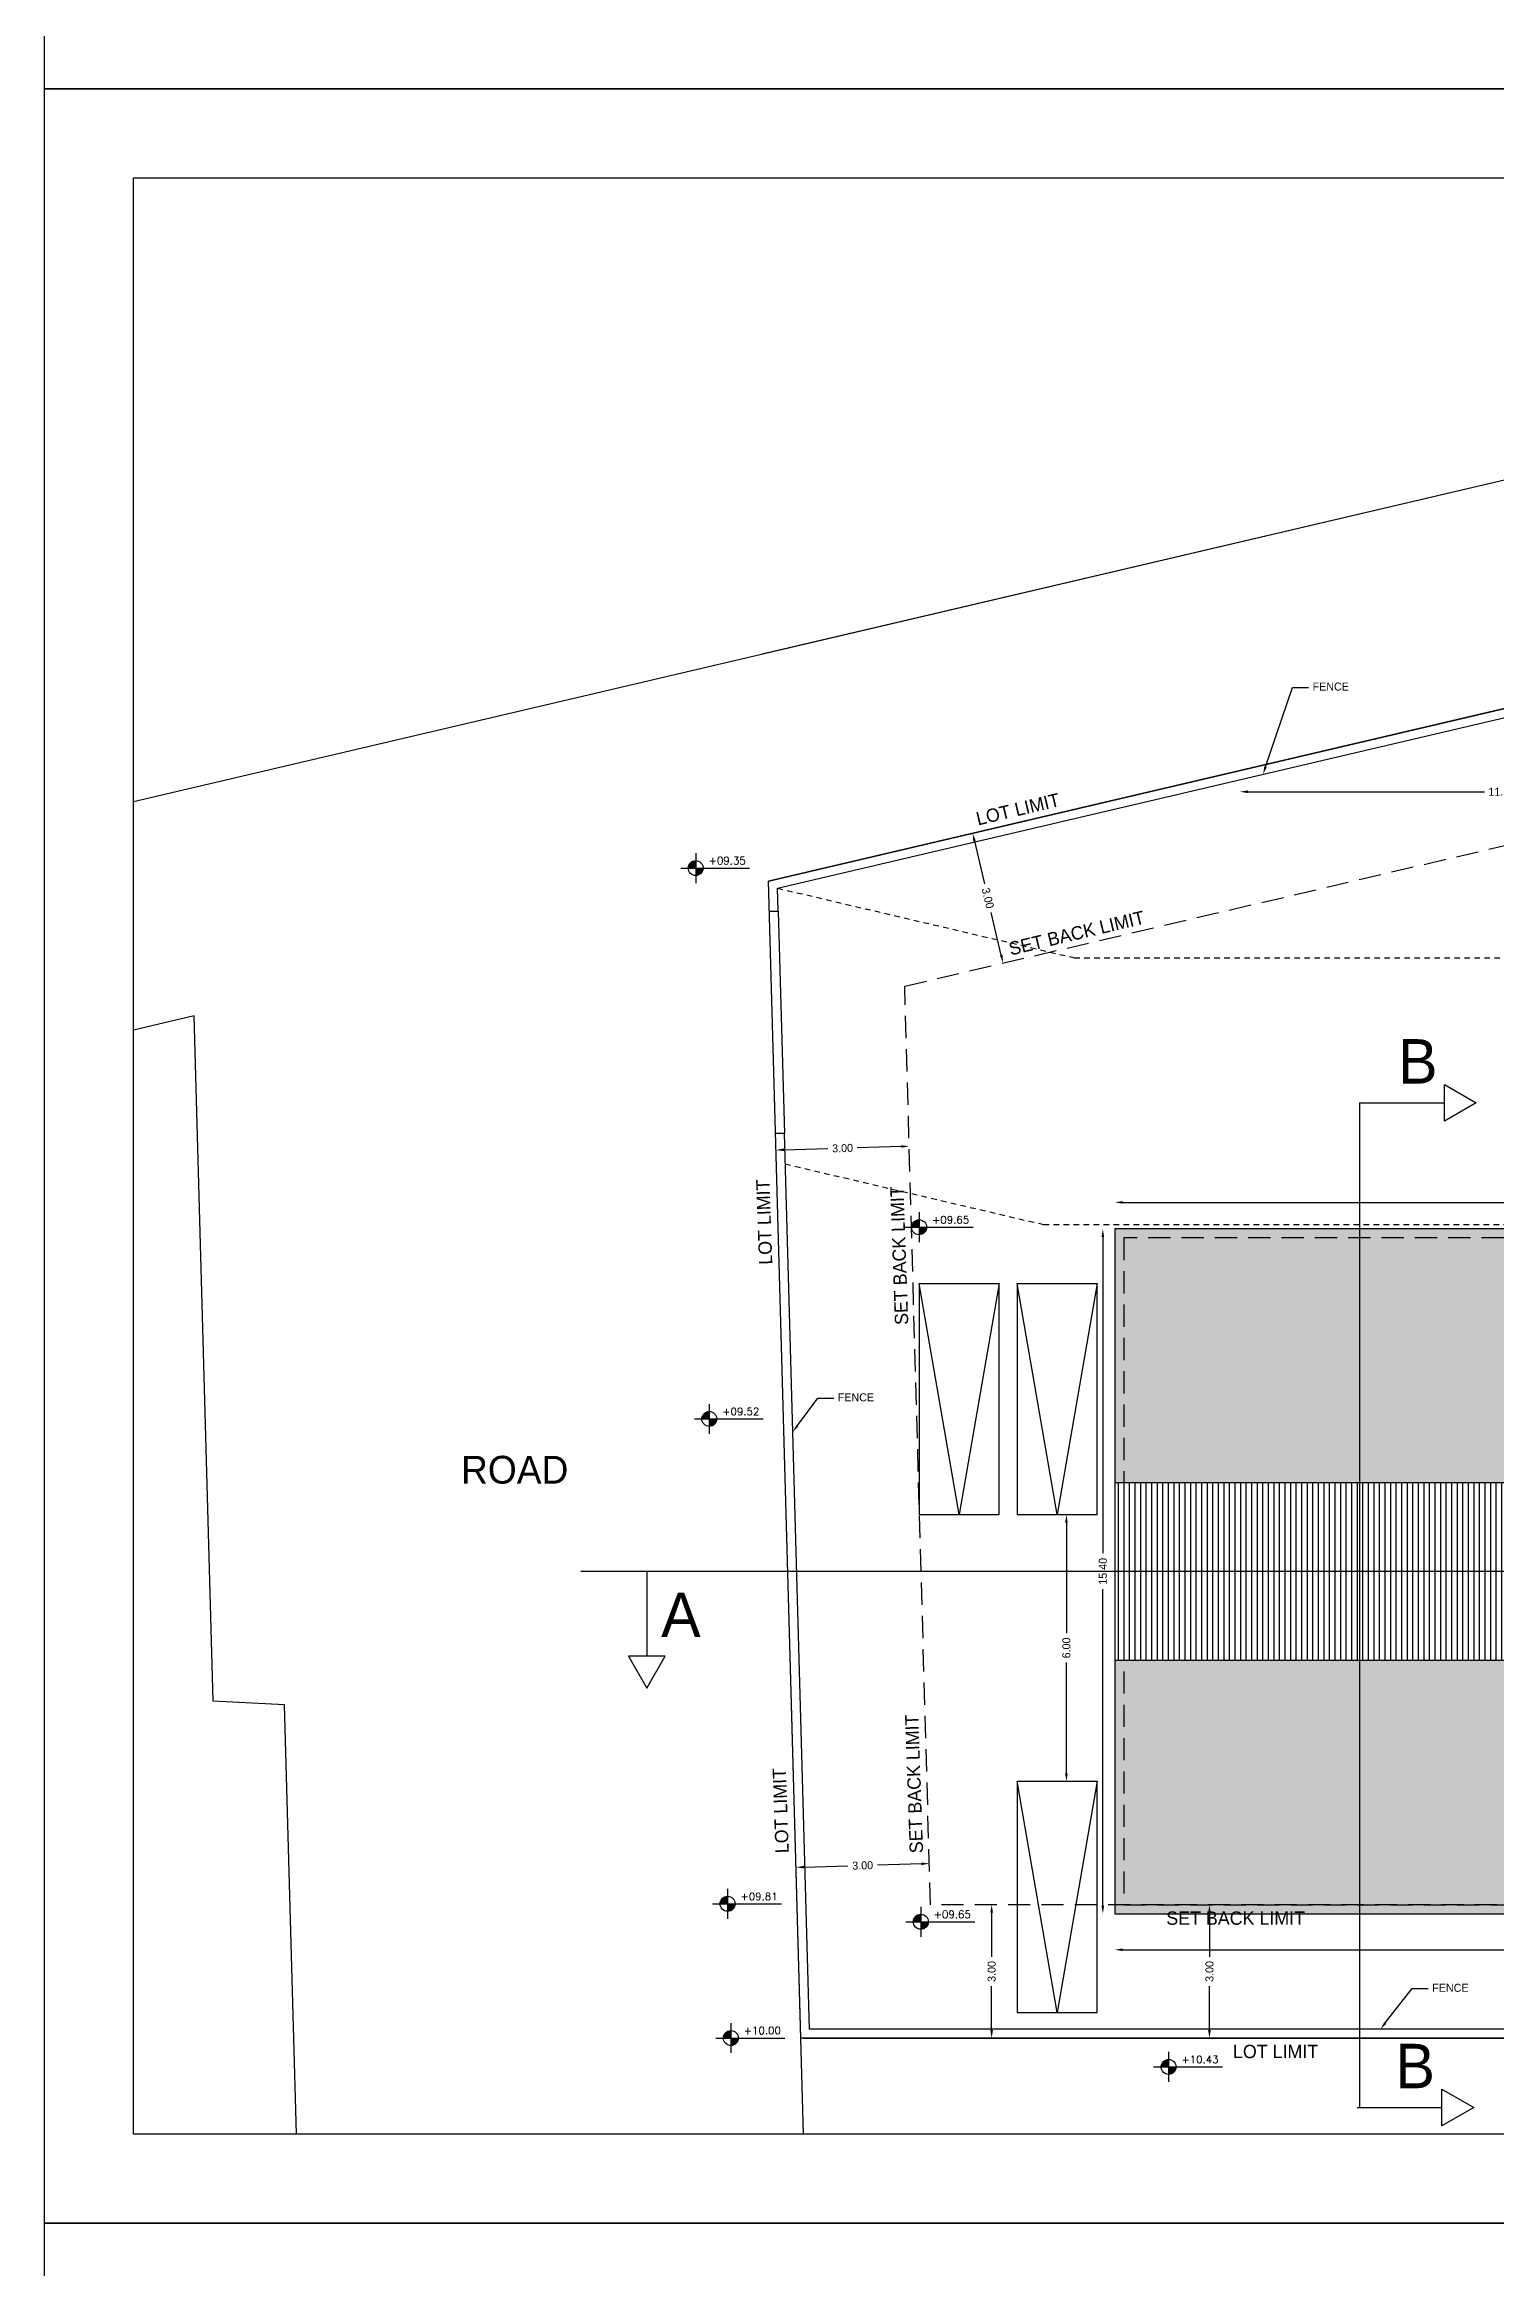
# Model space of a CAD drawing. Header units: metres. Extents: x -353217 to -351774, y -68080 to -67552.
# Drawn here: x -352496.3 to -352463.6, y -67984.9 to -67934.9 of the extents above; entities that cross this region are included whole.
import ezdxf
from ezdxf import colors
from ezdxf.entities.mleader import LeaderData, LeaderLine
from ezdxf.math import Vec2, Vec3

# ---------------------------------------------------------------- set-up
doc = ezdxf.new("R2010")
doc.units = ezdxf.units.M
doc.header["$MEASUREMENT"] = 0
doc.header["$PDMODE"] = 2
doc.header["$PDSIZE"] = -0.6
doc.linetypes.add('DASHED', pattern=[0.75, 0.5, -0.25])
doc.linetypes.add('HIDDEN2', pattern=[0.1875, 0.125, -0.0625])
for name, color, linetype in [('A-dim', 4, 'Continuous'), ('A-edge', 1, 'Continuous'), ('A-HATCH', 9, 'Continuous'), ('A-levels', 4, 'Continuous'), ('A-TEXT', 6, 'Continuous'), ('A-walls', 5, 'Continuous'), ('axe', 9, 'HIDDEN2'), ('car', 7, 'Continuous'), ('Dim', 40, 'Continuous'), ('etage courant', 10, 'Continuous'), ('gate', 4, 'Continuous'), ('lot', 3, 'Continuous'), ('proj', 2, 'DASHED')]:
    doc.layers.add(name, color=color, linetype=linetype)
doc.styles.add('ROMANS', font='romans', dxfattribs={"height": 0.4})
doc.dimstyles.get("Standard").update_dxf_attribs({"dimtxt": 0.18, "dimasz": 0.18, "dimexe": 0.18, "dimexo": 0.0625, "dimgap": 0.09, "dimtad": 0, "dimzin": 0, "dimdsep": 46, "dimtxsty": 'Standard', "dimcen": 0.09, "dimse1": 1, "dimse2": 1, "dimadec": 0, "dimazin": 0, "dimtfac": 1, "dimtix": 1, "dimtofl": 0, "dimtmove": 0, "dimatfit": 3, "dimfxl": 1, "dimtolj": 1, "dimtzin": 0, "dimarcsym": 0})

# ---------------------------------------------------------------- blocks, each defined once
blk = doc.blocks.new('planlev')
h = blk.add_hatch(color=256)
h.paths.add_polyline_path([(0, 0.2, 0.414214), (-0.2, 0), (0, 0)])
h.paths.add_polyline_path([(0.2, 0), (0, 0), (0, -0.2, 0.414214)])
for p, q in [((-0.4, 0), (1.445, 0)), ((0, 0.4), (0, -0.4))]:
    blk.add_line(p, q)
blk.add_circle((0, 0), 0.2)
at = {"style": 'ROMANS'}
for tag, p in [('LEVEL-NOTATION', (0.345, 0.099)), ('FINISH', (0.345, -0.301))]:
    blk.add_attdef(tag, p, '', height=0.2, dxfattribs=at)
blk = doc.blocks.new('*D3')
at = {"layer": 'A-dim', "color": 0, "lineweight": -2, "transparency": 16777216}
for p, q in [((-352473.28, -67968.12), (-352473.28, -67970.61)), ((-352473.28, -67973.76), (-352473.28, -67971.27))]:
    blk.add_line(p, q, dxfattribs=at)
at = {"layer": 'A-dim', "color": 0, "transparency": 16777216}
for points in [[(-352473.31, -67968.12), (-352473.25, -67968.12), (-352473.28, -67967.94)], [(-352473.31, -67973.76), (-352473.25, -67973.76), (-352473.28, -67973.94)]]:
    blk.add_solid(points, dxfattribs=at)
at = {"layer": 'Defpoints', "color": 0, "transparency": 16777216}
for p in [(-352472.59, -67967.94), (-352473.28, -67973.94), (-352472.59, -67973.94)]:
    blk.add_point(p, dxfattribs=at)
at = {"layer": 'A-dim', "color": 0, "transparency": 16777216, "insert": (-352473.28, -67970.94), "char_height": 0.18, "attachment_point": 5, "rotation": 90}
blk.add_mtext('\\A1;6.00', dxfattribs=at)
blk = doc.blocks.new('*D4')
at = {"color": 0, "lineweight": -2, "transparency": 16777216}
for p, q in [((-352469.196, -67951.683), (-352463.874, -67951.683)), ((-352457.772, -67951.683), (-352463.094, -67951.683))]:
    blk.add_line(p, q, dxfattribs=at)
at = {"color": 0, "transparency": 16777216}
for points in [[(-352469.196, -67951.653), (-352469.196, -67951.713), (-352469.376, -67951.683)], [(-352457.772, -67951.653), (-352457.772, -67951.713), (-352457.592, -67951.683)]]:
    blk.add_solid(points, dxfattribs=at)
at = {"layer": 'Defpoints', "color": 0, "transparency": 16777216}
for p in [(-352469.376, -67951.412), (-352457.592, -67951.412), (-352469.376, -67951.683)]:
    blk.add_point(p, dxfattribs=at)
at = {"color": 0, "transparency": 16777216, "insert": (-352463.484, -67951.683), "char_height": 0.18, "attachment_point": 5}
blk.add_mtext('\\A1;11.78', dxfattribs=at)
blk = doc.blocks.new('*D227')
at = {"layer": 'A-dim', "color": 0, "lineweight": -2, "transparency": 16777216}
for p, q in [((-352472.011, -67960.918), (-352452.401, -67960.918)), ((-352431.921, -67960.918), (-352451.531, -67960.918))]:
    blk.add_line(p, q, dxfattribs=at)
at = {"layer": 'A-dim', "color": 0, "transparency": 16777216}
for points in [[(-352472.011, -67960.888), (-352472.011, -67960.948), (-352472.191, -67960.918)], [(-352431.921, -67960.888), (-352431.921, -67960.948), (-352431.741, -67960.918)]]:
    blk.add_solid(points, dxfattribs=at)
at = {"layer": 'Defpoints', "color": 0, "transparency": 16777216}
for p in [(-352431.741, -67960.918), (-352472.191, -67961.516), (-352431.741, -67961.516)]:
    blk.add_point(p, dxfattribs=at)
at = {"layer": 'A-dim', "color": 0, "transparency": 16777216, "insert": (-352451.966, -67960.918), "char_height": 0.18, "attachment_point": 5}
blk.add_mtext('\\A1;40.45', dxfattribs=at)
blk = doc.blocks.new('*D230')
at = {"layer": 'A-dim', "color": 0, "lineweight": -2, "transparency": 16777216}
for p, q in [((-352472.46, -67961.696), (-352472.46, -67968.811)), ((-352472.46, -67976.736), (-352472.46, -67969.621))]:
    blk.add_line(p, q, dxfattribs=at)
at = {"layer": 'A-dim', "color": 0, "transparency": 16777216}
for points in [[(-352472.49, -67961.696), (-352472.43, -67961.696), (-352472.46, -67961.516)], [(-352472.49, -67976.736), (-352472.43, -67976.736), (-352472.46, -67976.916)]]:
    blk.add_solid(points, dxfattribs=at)
at = {"layer": 'Defpoints', "color": 0, "transparency": 16777216}
for p in [(-352472.191, -67961.516), (-352472.46, -67976.916), (-352472.191, -67976.916)]:
    blk.add_point(p, dxfattribs=at)
at = {"layer": 'A-dim', "color": 0, "transparency": 16777216, "insert": (-352472.46, -67969.216), "char_height": 0.18, "attachment_point": 5, "rotation": 90}
blk.add_mtext('\\A1;15.40', dxfattribs=at)
blk = doc.blocks.new('*D231')
at = {"layer": 'A-dim', "color": 0, "lineweight": -2, "transparency": 16777216}
for p, q in [((-352472.011, -67977.728), (-352452.401, -67977.728)), ((-352431.921, -67977.728), (-352451.531, -67977.728))]:
    blk.add_line(p, q, dxfattribs=at)
at = {"layer": 'A-dim', "color": 0, "transparency": 16777216}
for points in [[(-352472.011, -67977.698), (-352472.011, -67977.758), (-352472.191, -67977.728)], [(-352431.921, -67977.698), (-352431.921, -67977.758), (-352431.741, -67977.728)]]:
    blk.add_solid(points, dxfattribs=at)
at = {"layer": 'Defpoints', "color": 0, "transparency": 16777216}
for p in [(-352472.191, -67976.916), (-352431.741, -67976.916), (-352431.741, -67977.728)]:
    blk.add_point(p, dxfattribs=at)
at = {"layer": 'A-dim', "color": 0, "transparency": 16777216, "insert": (-352451.966, -67977.728), "char_height": 0.18, "attachment_point": 5}
blk.add_mtext('\\A1;40.45', dxfattribs=at)
blk = doc.blocks.new('*D234')
at = {"layer": 'A-dim', "color": 0, "lineweight": -2, "transparency": 16777216}
for p, q in [((-352479.635, -67959.736), (-352478.645, -67959.708)), ((-352476.996, -67959.662), (-352477.985, -67959.69))]:
    blk.add_line(p, q, dxfattribs=at)
at = {"layer": 'A-dim', "color": 0, "transparency": 16777216}
for points in [[(-352479.636, -67959.706), (-352479.634, -67959.766), (-352479.815, -67959.741)], [(-352476.997, -67959.632), (-352476.995, -67959.692), (-352476.816, -67959.657)]]:
    blk.add_solid(points, dxfattribs=at)
at = {"layer": 'Defpoints', "color": 0, "transparency": 16777216}
for p in [(-352479.916, -67956.14), (-352476.917, -67956.055), (-352479.815, -67959.741)]:
    blk.add_point(p, dxfattribs=at)
at = {"layer": 'A-dim', "color": 0, "transparency": 16777216, "insert": (-352478.315, -67959.699), "char_height": 0.18, "attachment_point": 5, "rotation": 1.6062}
blk.add_mtext('\\A1;3.00', dxfattribs=at)
blk = doc.blocks.new('*D235')
at = {"layer": 'A-dim', "color": 0, "lineweight": -2, "transparency": 16777216}
for p, q in [((-352475.347, -67952.791), (-352475.121, -67953.755)), ((-352474.745, -67955.361), (-352474.971, -67954.397))]:
    blk.add_line(p, q, dxfattribs=at)
at = {"layer": 'A-dim', "color": 0, "transparency": 16777216}
for points in [[(-352475.318, -67952.784), (-352475.376, -67952.798), (-352475.388, -67952.616)], [(-352474.715, -67955.354), (-352474.774, -67955.368), (-352474.704, -67955.537)]]:
    blk.add_solid(points, dxfattribs=at)
at = {"layer": 'Defpoints', "color": 0, "transparency": 16777216}
for p in [(-352475.388, -67952.616), (-352477.602, -67953.135), (-352476.917, -67956.055)]:
    blk.add_point(p, dxfattribs=at)
at = {"layer": 'A-dim', "color": 0, "transparency": 16777216, "insert": (-352475.046, -67954.076), "char_height": 0.18, "attachment_point": 5, "rotation": 283.1948}
blk.add_mtext('\\A1;3.00', dxfattribs=at)
blk = doc.blocks.new('*D236')
at = {"layer": 'A-dim', "color": 0, "lineweight": -2, "transparency": 16777216}
for p, q in [((-352479.182, -67975.869), (-352478.193, -67975.841)), ((-352476.543, -67975.795), (-352477.533, -67975.823))]:
    blk.add_line(p, q, dxfattribs=at)
at = {"layer": 'A-dim', "color": 0, "transparency": 16777216}
for points in [[(-352479.183, -67975.839), (-352479.181, -67975.899), (-352479.362, -67975.874)], [(-352476.544, -67975.765), (-352476.543, -67975.825), (-352476.363, -67975.79)]]:
    blk.add_solid(points, dxfattribs=at)
at = {"layer": 'Defpoints', "color": 0, "transparency": 16777216}
for p in [(-352479.362, -67975.874), (-352479.336, -67976.8), (-352476.337, -67976.716)]:
    blk.add_point(p, dxfattribs=at)
at = {"layer": 'A-dim', "color": 0, "transparency": 16777216, "insert": (-352477.863, -67975.832), "char_height": 0.18, "attachment_point": 5, "rotation": 1.6062}
blk.add_mtext('\\A1;3.00', dxfattribs=at)
blk = doc.blocks.new('*D237')
at = {"layer": 'A-dim', "color": 0, "lineweight": -2, "transparency": 16777216}
for p, q in [((-352474.961, -67976.896), (-352474.961, -67977.886)), ((-352474.961, -67979.536), (-352474.961, -67978.546))]:
    blk.add_line(p, q, dxfattribs=at)
at = {"layer": 'A-dim', "color": 0, "transparency": 16777216}
for points in [[(-352474.991, -67976.896), (-352474.931, -67976.896), (-352474.961, -67976.716)], [(-352474.991, -67979.536), (-352474.931, -67979.536), (-352474.961, -67979.716)]]:
    blk.add_solid(points, dxfattribs=at)
at = {"layer": 'Defpoints', "color": 0, "transparency": 16777216}
for p in [(-352476.337, -67976.716), (-352476.337, -67979.716), (-352474.961, -67979.716)]:
    blk.add_point(p, dxfattribs=at)
at = {"layer": 'A-dim', "color": 0, "transparency": 16777216, "insert": (-352474.961, -67978.216), "char_height": 0.18, "attachment_point": 5, "rotation": 90}
blk.add_mtext('\\A1;3.00', dxfattribs=at)
blk = doc.blocks.new('*D244')
at = {"layer": 'A-dim', "color": 0, "lineweight": -2, "transparency": 16777216}
for p, q in [((-352470.061, -67976.896), (-352470.061, -67977.886)), ((-352470.061, -67979.536), (-352470.061, -67978.546))]:
    blk.add_line(p, q, dxfattribs=at)
at = {"layer": 'A-dim', "color": 0, "transparency": 16777216}
for points in [[(-352470.091, -67976.896), (-352470.031, -67976.896), (-352470.061, -67976.716)], [(-352470.091, -67979.536), (-352470.031, -67979.536), (-352470.061, -67979.716)]]:
    blk.add_solid(points, dxfattribs=at)
at = {"layer": 'Defpoints', "color": 0, "transparency": 16777216}
for p in [(-352472.191, -67976.716), (-352472.191, -67979.716), (-352470.061, -67979.716)]:
    blk.add_point(p, dxfattribs=at)
at = {"layer": 'A-dim', "color": 0, "transparency": 16777216, "insert": (-352470.061, -67978.216), "char_height": 0.18, "attachment_point": 5, "rotation": 90}
blk.add_mtext('\\A1;3.00', dxfattribs=at)

msp = doc.modelspace()

# ---------------------------------------------------------------- hatches: boundary and pattern name
at = {"layer": 'A-HATCH'}
h = msp.add_hatch(dxfattribs=at)
h.set_pattern_fill('AR-RSHKE', color=256, scale=0.05, style=0)
h.set_pattern_definition([(0, (-352466.68375, -67969.2164), (1.275, -0.6), [0.3, -0.25, 0.35, -0.15, 0.45, -0.2]), (0, (-352466.38375, -67969.2414), (1.275, -0.6), [0.25, -0.95, 0.2, -0.3]), (0, (-352465.78375, -67969.1789), (1.275, -0.6), [0.15, -1.55]), (270, (-352466.68375, -67969.2164), (-0.425, -0.6), [0.575, -1.825]), (270, (-352466.38375, -67969.2164), (-0.425, -0.6), [0.5625, -1.8375]), (270, (-352466.13375, -67969.2164), (-0.425, -0.6), [0.525, -1.875]), (270, (-352465.78375, -67969.1789), (-0.425, -0.6), [0.575, -1.825]), (270, (-352465.63375, -67969.1789), (-0.425, -0.6), [0.575, -1.825]), (270, (-352465.18375, -67969.2164), (-0.425, -0.6), [0.55, -1.85])])
h.paths.add_polyline_path([(-352472.1906036, -67967.2163974), (-352431.7406036, -67967.2163974), (-352431.7406036, -67961.5163974), (-352472.1906036, -67961.5163974)])
h = msp.add_hatch(dxfattribs=at)
h.set_pattern_fill('LINE', color=256, angle=270, style=0)
h.set_pattern_definition([(270, (-352466.48375, -67978.9164), (0.125, -2e-17), [])])
h.paths.add_polyline_path([(-352472.1906036, -67971.2163974), (-352431.7406036, -67971.2163974), (-352431.7406036, -67967.2163974), (-352472.1906036, -67967.2163974)])
h = msp.add_hatch(dxfattribs=at)
h.set_pattern_fill('AR-RSHKE', color=256, scale=0.05, style=0)
h.set_pattern_definition([(0, (-352466.68375, -67969.2164), (1.275, 0.6), [0.3, -0.25, 0.35, -0.15, 0.45, -0.2]), (0, (-352466.38375, -67969.1914), (1.275, 0.6), [0.25, -0.95, 0.2, -0.3]), (0, (-352465.78375, -67969.2539), (1.275, 0.6), [0.15, -1.55]), (90, (-352466.68375, -67969.2164), (-0.425, 0.6), [0.575, -1.825]), (90, (-352466.38375, -67969.2164), (-0.425, 0.6), [0.5625, -1.8375]), (90, (-352466.13375, -67969.2164), (-0.425, 0.6), [0.525, -1.875]), (90, (-352465.78375, -67969.2539), (-0.425, 0.6), [0.575, -1.825]), (90, (-352465.63375, -67969.2539), (-0.425, 0.6), [0.575, -1.825]), (90, (-352465.18375, -67969.2164), (-0.425, 0.6), [0.55, -1.85])])
h.paths.add_polyline_path([(-352431.7406036, -67971.2163974), (-352472.1906036, -67971.2163974), (-352472.1906036, -67976.9163974), (-352431.7406036, -67976.9163974)])

# ---------------------------------------------------------------- linework, layer by layer
for p, q in [((-352434.413589, -67937.8752964), (-352494.2698072, -67951.9064706)), ((-352412.5056638, -67937.8752964), (-352479.9842414, -67953.6932632)), ((-352448.4042372, -67941.1549093), (-352480.1273072, -67948.5912614)), ((-352479.1939857, -67981.8752964), (-352479.9842414, -67953.6932632)), ((-352492.9044238, -67956.7219432), (-352494.2698072, -67957.0420091)), ((-352492.4722185, -67972.1352114), (-352492.9044238, -67956.7219432)), ((-352490.8692304, -67972.2193443), (-352492.4722185, -67972.1352114)), ((-352490.5984668, -67981.8752964), (-352490.8692304, -67972.2193443)), ((-352479.1960723, -67979.7163974), (-352427.5158223, -67979.7163974))]:
    msp.add_line(p, q)
at = {"layer": 'A-edge'}
for p, q in [((-352472.1906036, -67967.2163974), (-352431.7406036, -67967.2163974)), ((-352472.1906036, -67969.2163974), (-352431.7406036, -67969.2163974)), ((-352472.1906036, -67971.2163974), (-352431.7406036, -67971.2163974))]:
    msp.add_line(p, q, dxfattribs=at)
msp.add_lwpolyline([(-352472.1906036, -67976.9163974), (-352431.7406036, -67976.9163974), (-352431.7406036, -67961.5163974), (-352472.1906036, -67961.5163974)], close=True, dxfattribs=at)
at = {"layer": 'A-walls'}
for p, q in [((-352479.9653294, -67954.3676991), (-352479.7652508, -67954.3676991)), ((-352466.6837506, -67958.6765067), (-352466.6837506, -67981.2730812)), ((-352466.6837506, -67958.6765067), (-352464.773135, -67958.6765067)), ((-352479.6250452, -67959.3676991), (-352479.8251238, -67959.3676991)), ((-352484.2068946, -67969.2163974), (-352422.6129822, -67969.2163974)), ((-352482.7184885, -67969.2163974), (-352482.7184885, -67971.127013)), ((-352466.7422019, -67981.2730812), (-352464.8315863, -67981.2730812))]:
    msp.add_line(p, q, dxfattribs=at)
msp.add_lwpolyline([(-352479.7652508, -67954.3676991), (-352479.7797468, -67953.8507424), (-352414.4923415, -67938.5440272), (-352413.8815705, -67964.5693195), (-352428.7166581, -67964.7648419), (-352427.5653906, -67979.5163974), (-352479.0600533, -67979.5163974), (-352479.6250452, -67959.3676991)], dxfattribs=at)
for points in [[(-352464.0592257, -67958.6765067), (-352464.773135, -67959.0886824), (-352464.773135, -67958.264331)], [(-352482.7184885, -67971.8409223), (-352482.3063128, -67971.127013), (-352483.1306642, -67971.127013)], [(-352464.117677, -67981.2730812), (-352464.8315863, -67981.6852569), (-352464.8315863, -67980.8609055)]]:
    msp.add_lwpolyline(points, close=True, dxfattribs=at)
at = {"layer": 'axe'}
for points in [[(-352479.7797468, -67953.8507424), (-352473.1017922, -67955.4163974), (-352450.2116314, -67955.4163974), (-352414.991215, -67947.1589259)], [(-352479.6057944, -67960.0542222), (-352473.7957375, -67961.4163974), (-352449.5176861, -67961.4163974), (-352414.1501632, -67953.1244366)]]:
    msp.add_lwpolyline(points, dxfattribs=at)
at = {"layer": 'car'}
for points in [[(-352476.5899144, -67962.7398681), (-352476.5899144, -67967.9398681), (-352474.7899144, -67967.9398681), (-352474.7899144, -67962.7398681), (-352475.6899144, -67967.9398681), (-352476.5899144, -67962.7398681), (-352474.7899144, -67962.7398681)], [(-352474.3899144, -67962.7398681), (-352474.3899144, -67967.9398681), (-352472.5899144, -67967.9398681), (-352472.5899144, -67962.7398681), (-352473.4899144, -67967.9398681), (-352474.3899144, -67962.7398681), (-352472.5899144, -67962.7398681)], [(-352474.3899144, -67973.9398681), (-352474.3899144, -67979.1398681), (-352472.5899144, -67979.1398681), (-352472.5899144, -67973.9398681), (-352473.4899144, -67979.1398681), (-352474.3899144, -67973.9398681), (-352472.5899144, -67973.9398681)]]:
    msp.add_lwpolyline(points, dxfattribs=at)
at = {"layer": 'Dim'}
for points in [[(-352496.2698072, -67887.8752964), (-352403.2698072, -67887.8752964), (-352403.2698072, -67935.8752964), (-352496.2698072, -67935.8752964)], [(-352496.2698072, -67935.8752964), (-352403.2698072, -67935.8752964), (-352403.2698072, -67983.8752964), (-352496.2698072, -67983.8752964)], [(-352494.2698072, -67937.8752964), (-352405.2698072, -67937.8752964), (-352405.2698072, -67981.8752964), (-352494.2698072, -67981.8752964)], [(-352496.2698072, -67983.8752964), (-352403.2698072, -67983.8752964), (-352403.2698072, -68031.8752964), (-352496.2698072, -68031.8752964)]]:
    msp.add_lwpolyline(points, close=True, dxfattribs=at)
at = {"layer": 'gate'}
msp.add_line((-352479.7652508, -67954.3676991), (-352479.6250452, -67959.3676991), dxfattribs=at)
at = {"layer": 'lot'}
msp.add_lwpolyline([(-352479.9842414, -67953.6932632), (-352414.2981757, -67938.2930815), (-352413.6768847, -67964.7666391), (-352428.500662, -67964.9620125), (-352427.3491737, -67979.7163974), (-352479.2545236, -67979.7163974), (-352479.9842414, -67953.6932632)], dxfattribs=at)
at = {"layer": 'lot', "linetype": 'DASHED'}
msp.add_lwpolyline([(-352476.9168237, -67956.0554514), (-352417.2106625, -67942.0572659), (-352416.7471723, -67961.8068441), (-352431.7406036, -67962.0044534), (-352430.5924275, -67976.7163974), (-352476.3374678, -67976.7163974)], close=True, dxfattribs=at)
at = {"layer": 'proj'}
msp.add_lwpolyline([(-352471.9906036, -67976.7163974), (-352431.9406036, -67976.7163974), (-352431.9406036, -67961.7163974), (-352471.9906036, -67961.7163974)], close=True, dxfattribs=at)

# ---------------------------------------------------------------- block references
at = {"layer": 'A-levels'}
ref = msp.add_blockref('planlev', (-352481.6192808, -67953.3991811), dxfattribs=dict(at, xscale=0.8399999999811083, yscale=0.8400000266188385, zscale=0.8399999999811083, rotation=0.01238904898646651))
ref.add_attrib('LEVEL-NOTATION', '+09.35', (-352481.3294286, -67953.3162575), dxfattribs={"height": 0.168, "rotation": 0.01238905, "style": 'ROMANS'})
ref = msp.add_blockref('planlev', (-352476.592145, -67961.477826), dxfattribs=dict(at, xscale=0.8399999999811083, yscale=0.8400000266188385, zscale=0.8399999999811083, rotation=0.01238904898646651))
ref.add_attrib('LEVEL-NOTATION', '+09.65', (-352476.3022927, -67961.3949024), dxfattribs={"height": 0.168, "rotation": 0.01238905, "style": 'ROMANS'})
ref = msp.add_blockref('planlev', (-352481.3130457, -67965.7899712), dxfattribs=dict(at, xscale=0.8399999999811083, yscale=0.8400000266188385, zscale=0.8399999999811083, rotation=0.01238904898646651))
ref.add_attrib('LEVEL-NOTATION', '+09.52', (-352481.0231935, -67965.7070476), dxfattribs={"height": 0.168, "rotation": 0.01238905, "style": 'ROMANS'})
ref = msp.add_blockref('planlev', (-352480.902146, -67976.6951786), dxfattribs=dict(at, xscale=0.8399999999811083, yscale=0.8400000266188385, zscale=0.8399999999811083, rotation=0.01238904898646651))
ref.add_attrib('LEVEL-NOTATION', '+09.81', (-352480.6122938, -67976.612255), dxfattribs={"height": 0.168, "rotation": 0.01238905, "style": 'ROMANS'})
ref = msp.add_blockref('planlev', (-352476.5548164, -67977.0989421), dxfattribs=dict(at, xscale=0.8399999999811083, yscale=0.8400000266188385, zscale=0.8399999999811083, rotation=0.01238904898646651))
ref.add_attrib('LEVEL-NOTATION', '+09.65', (-352476.2649642, -67977.0160185), dxfattribs={"height": 0.168, "rotation": 0.01238905, "style": 'ROMANS'})
ref = msp.add_blockref('planlev', (-352480.8284874, -67979.7132442), dxfattribs=dict(at, xscale=0.8399999999811083, yscale=0.8400000266188385, zscale=0.8399999999811083, rotation=0.01238904898646651))
ref.add_attrib('LEVEL-NOTATION', '+10.00', (-352480.5386352, -67979.6303206), dxfattribs={"height": 0.168, "rotation": 0.01238905, "style": 'ROMANS'})
ref = msp.add_blockref('planlev', (-352470.9815401, -67980.3634014), dxfattribs=dict(at, xscale=0.8399999999811083, yscale=0.8400000266188385, zscale=0.8399999999811083, rotation=0.01238904898646651))
ref.add_attrib('LEVEL-NOTATION', '+10.43', (-352470.6916878, -67980.2804778), dxfattribs={"height": 0.168, "rotation": 0.01238905, "style": 'ROMANS'})

# ---------------------------------------------------------------- texts
at = {"layer": 'A-TEXT'}
for s, rotation, p in [('LOT LIMIT', 13.38097894, (-352475.2685682, -67952.4429786)), ('SET BACK LIMIT', 13.38097894, (-352474.5325028, -67955.3674026)), ('LOT LIMIT', 91.98301442, (-352479.8952864, -67962.315243)), ('SET BACK LIMIT', 91.98301442, (-352476.8360864, -67963.6694797)), ('SET BACK LIMIT', 91.98301442, (-352476.50289, -67975.5519012)), ('LOT LIMIT', 91.98301442, (-352479.5241157, -67975.5519012))]:
    msp.add_text(s, height=0.3, rotation=rotation, dxfattribs=at).set_placement(p)
for s, p in [('SET BACK LIMIT', (-352471.0327222, -67977.1661027)), ('LOT LIMIT', (-352469.5320549, -67980.1661027))]:
    msp.add_text(s, height=0.3, dxfattribs=at).set_placement(p)
at = {"layer": 'A-walls'}
for s, p in [('B', (-352465.820247, -67958.2468764)), ('A', (-352482.398117, -67970.6973827)), ('B', (-352465.8786983, -67980.8434509))]:
    msp.add_text(s, height=1, dxfattribs=at).set_placement(p)
at = {"layer": 'etage courant'}
msp.add_text('ROAD', height=0.625, dxfattribs=at).set_placement((-352486.8980186, -67967.2442515))

# ---------------------------------------------------------------- dimensions: what is measured, and where the dimension line sits
dim = msp.add_aligned_dim(p1=(-352457.5916232, -67951.4116108), p2=(-352469.3761708, -67951.4116108), distance=0.2716437, dimstyle='Standard', override={"dimfxl": 0.5})
dim.commit()
dim.dimension.update_dxf_attribs({"geometry": '*D4', "text_midpoint": (-352463.483897, -67951.6832545)})
at = {"layer": 'A-dim'}
for p1, p2, distance, picture, middle in [((-352476.9168237, -67956.0554514), (-352477.6016089, -67953.134652), -2.2733105, '*D235', (-352475.0459216, -67954.0761419)), ((-352476.9168237, -67956.0554514), (-352479.915645, -67956.1395417), 3.6026705, '*D234', (-352478.3152512, -67959.6987515)), ((-352472.5899144, -67967.9398681), (-352472.5899144, -67973.9398681), -0.6896685, '*D3', (-352473.2795829, -67970.9398681)), ((-352476.3374678, -67976.7163974), (-352479.336289, -67976.8004877), -0.926682, '*D236', (-352477.8628534, -67975.8321246)), ((-352476.3374678, -67976.7163974), (-352476.3374678, -67979.7163974), 1.3763999, '*D237', (-352474.9610679, -67978.2163974))]:
    dim = msp.add_aligned_dim(p1=p1, p2=p2, distance=distance, dimstyle='Standard', override={"dimfxl": 0.5}, dxfattribs=at)
    dim.commit()
    dim.dimension.update_dxf_attribs({"geometry": picture, "text_midpoint": middle})
for base, p1, p2, picture, middle in [((-352431.7406036, -67960.9183159), (-352472.1906036, -67961.5163974), (-352431.7406036, -67961.5163974), '*D227', (-352451.9656036, -67960.9183159)), ((-352431.7406036, -67977.7280032), (-352472.1906036, -67976.9163974), (-352431.7406036, -67976.9163974), '*D231', (-352451.9656036, -67977.7280032))]:
    dim = msp.add_linear_dim(base=base, p1=p1, p2=p2, dimstyle='Standard', override={"dimfxl": 0.5}, dxfattribs=at)
    dim.commit()
    dim.dimension.update_dxf_attribs({"geometry": picture, "text_midpoint": middle})
for base, p1, p2, picture, middle in [((-352472.4604441, -67976.9163974), (-352472.1906036, -67961.5163974), (-352472.1906036, -67976.9163974), '*D230', (-352472.4604441, -67969.2163974)), ((-352470.0605311, -67979.7163974), (-352472.1906036, -67976.7163974), (-352472.1906036, -67979.7163974), '*D244', (-352470.0605311, -67978.2163974))]:
    dim = msp.add_linear_dim(base=base, p1=p1, p2=p2, angle=90, dimstyle='Standard', override={"dimfxl": 0.5}, dxfattribs=at)
    dim.commit()
    dim.dimension.update_dxf_attribs({"geometry": picture, "text_midpoint": middle})

# ---------------------------------------------------------------- leaders
at = {"layer": 'A-TEXT'}
ml = msp.add_multileader_mtext('Standard', dxfattribs=at)
ml.set_content('FENCE', color=256)
ml.set_leader_properties()
ml.build(insert=Vec2(0, 0))
ml.multileader.update_dxf_attribs({"text_right_attachment_type": 6, "dogleg_length": 0.36, "arrow_head_size": 0.18})
ctx = ml.context
ctx.base_point, ctx.char_height, ctx.arrow_head_size, ctx.landing_gap_size, ctx.plane_origin = Vec3(-352467.8305855, -67949.3352448), 0.18, 0.18, 0.09, Vec3(-352468.8568441, -67951.289854)
ctx.right_attachment = 6
notes = []
notes.append((ctx, [(0, (1, 1, 0), (-352468.1905855, -67949.3352448), (1, 0), 0.36, [(0, [(-352468.8568441, -67951.289854)], 0, [])])]))
ctx.mtext.insert, ctx.mtext.flow_direction = Vec3(-352467.7405855, -67949.2272448), 5
ml = msp.add_multileader_mtext('Standard', dxfattribs=at)
ml.set_content('FENCE', color=256)
ml.set_leader_properties()
ml.build(insert=Vec2(0, 0))
ml.multileader.update_dxf_attribs({"text_right_attachment_type": 6, "dogleg_length": 0.36, "arrow_head_size": 0.18})
ctx = ml.context
ctx.base_point, ctx.char_height, ctx.arrow_head_size, ctx.landing_gap_size, ctx.plane_origin = Vec3(-352478.5128767, -67965.3210723), 0.18, 0.18, 0.09, Vec3(-352479.4367191, -67966.0837719)
ctx.right_attachment = 6
notes.append((ctx, [(0, (1, 1, 0), (-352478.8728767, -67965.3210723), (1, 0), 0.36, [(0, [(-352479.4367191, -67966.0837719)], 0, [])])]))
ctx.mtext.insert, ctx.mtext.flow_direction = Vec3(-352478.4228767, -67965.2130723), 5
ml = msp.add_multileader_mtext('Standard', dxfattribs=at)
ml.set_content('FENCE', color=256)
ml.set_leader_properties()
ml.build(insert=Vec2(0, 0))
ml.multileader.update_dxf_attribs({"text_right_attachment_type": 6, "dogleg_length": 0.36, "arrow_head_size": 0.18})
ctx = ml.context
ctx.base_point, ctx.char_height, ctx.arrow_head_size, ctx.landing_gap_size, ctx.plane_origin = Vec3(-352465.1391935, -67978.6015251), 0.18, 0.18, 0.09, Vec3(-352466.2162637, -67979.5163974)
ctx.right_attachment = 6
notes.append((ctx, [(0, (1, 1, 0), (-352465.4991935, -67978.6015251), (1, 0), 0.36, [(0, [(-352466.2162637, -67979.5163974)], 0, [])])]))
ctx.mtext.insert, ctx.mtext.flow_direction = Vec3(-352465.0491935, -67978.4935251), 5
for ctx, leaders in notes:
    for number, flags, end, landing, length, lines in leaders:
        leader = LeaderData()
        leader.index, (leader.has_last_leader_line, leader.has_dogleg_vector, leader.attachment_direction) = number, flags
        leader.last_leader_point, leader.dogleg_vector, leader.dogleg_length = Vec3(end), Vec3(landing), length
        for number, points, colour, breaks in lines:
            line = LeaderLine()
            line.index, line.vertices, line.color, line.breaks = number, Vec3.list(points), colors.encode_raw_color(colour), breaks
            leader.lines.append(line)
        ctx.leaders.append(leader)

doc.saveas('drawing.dxf')
